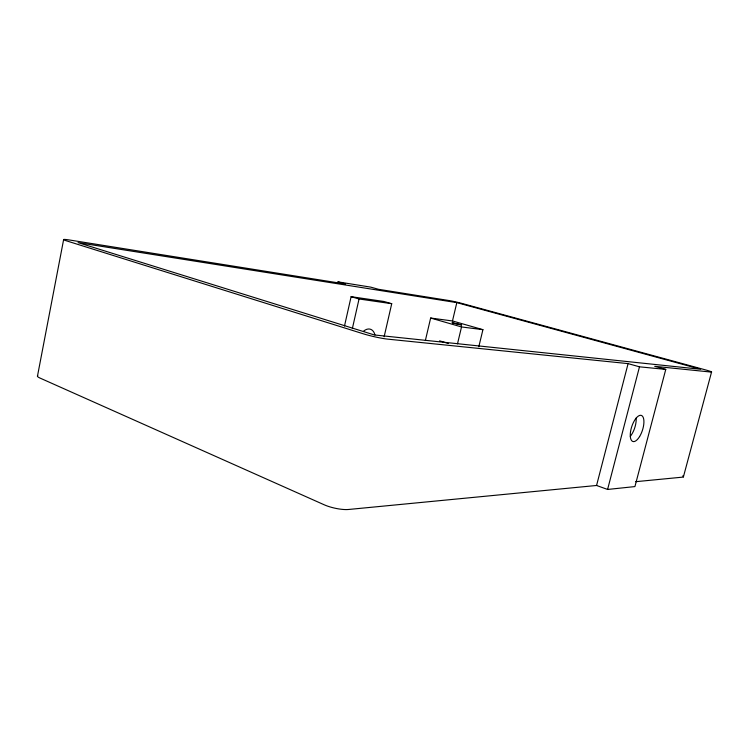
<?xml version="1.0" encoding="UTF-8"?>
<svg xmlns="http://www.w3.org/2000/svg" width="749" height="749" viewBox="0 0 749 749"><rect width="100%" height="100%" fill="white"/><g stroke="black" fill="none" stroke-linecap="round" stroke-linejoin="round"><path stroke-width="1.12" d="M37.45 376.26L63.609 239.689M344.484 326.058L351.103 296.679L383.9 301.473L391.727 303.71L384.125 336.769M352.367 328.521L359.052 298.982L391.727 303.71M425.366 340.533L430.647 318.035L452.48 320.965L482.927 329.672L478.817 346.712M452.48 320.965L456.824 302.633L700.661 369.266L374.36 334.953L78.083 242.629L456.824 302.633M457.499 343.828L461.524 326.948L482.927 329.672M596.569 485.474L628.093 363.621L639.487 366.823L665.767 369.407L634.927 486.578L607.589 489.453L596.569 485.474L348.557 509.479A17.414 4.382 12.6 0 1 324.261 504.817L39.847 377.992A14.549 2.65 9.8 0 1 37.712 375.605M607.589 489.453L639.487 366.823M683.397 476.926L711.55 372.056M635.667 481.691L682.62 477.141A11.141 1.648 15.3 0 0 682.76 475.877M628.093 363.621L387.832 339.147A17.761 1.713 13 0 1 363.199 333.773L66.184 240.747A14.774 1.021 11.9 0 1 69.751 240.036L345.57 284.04L337.78 281.839L370.755 287.139L378.432 289.283L449.363 300.602A9.428 0.487 13.3 0 1 462.077 303.467L704.818 369.706A11.282 0.627 14 0 1 710.829 372.047L654.71 366.327L665.767 369.407M430.647 318.035L461.524 326.948M351.103 296.679L359.052 298.982M439.607 340.842L448.286 343.463M363.546 331.189A13.632 8.464 -72.4 0 1 374.94 334.906M636.144 418.064A13.669 5.711 -72.1 0 1 630.293 436.339M461.581 324.972L452.209 322.791L461.581 324.972M639.599 436.555A13.725 5.655 -72.1 0 0 641.331 415.405A13.725 5.655 -72.1 0 0 630.33 433.418A13.725 5.655 -72.1 0 0 639.599 436.555"/></g></svg>
